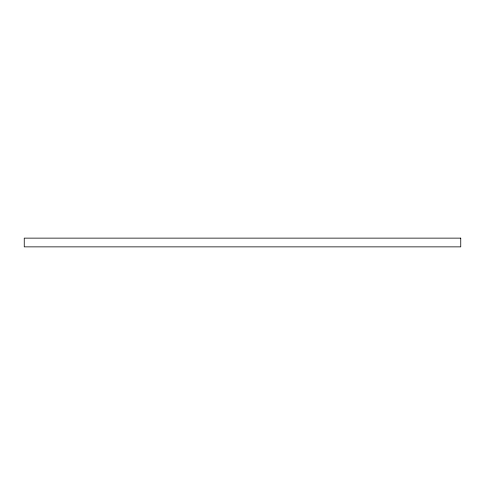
<?xml version="1.0" encoding="UTF-8"?>
<svg xmlns="http://www.w3.org/2000/svg" width="485" height="485" viewBox="0 0 485 485"><rect width="100%" height="100%" fill="white"/><g stroke="black" fill="none" stroke-linecap="round" stroke-linejoin="round"><path stroke-width="0.73" d="M460.75 238.135L24.25 238.135L24.25 246.865L460.75 246.865L460.75 238.135"/></g></svg>
